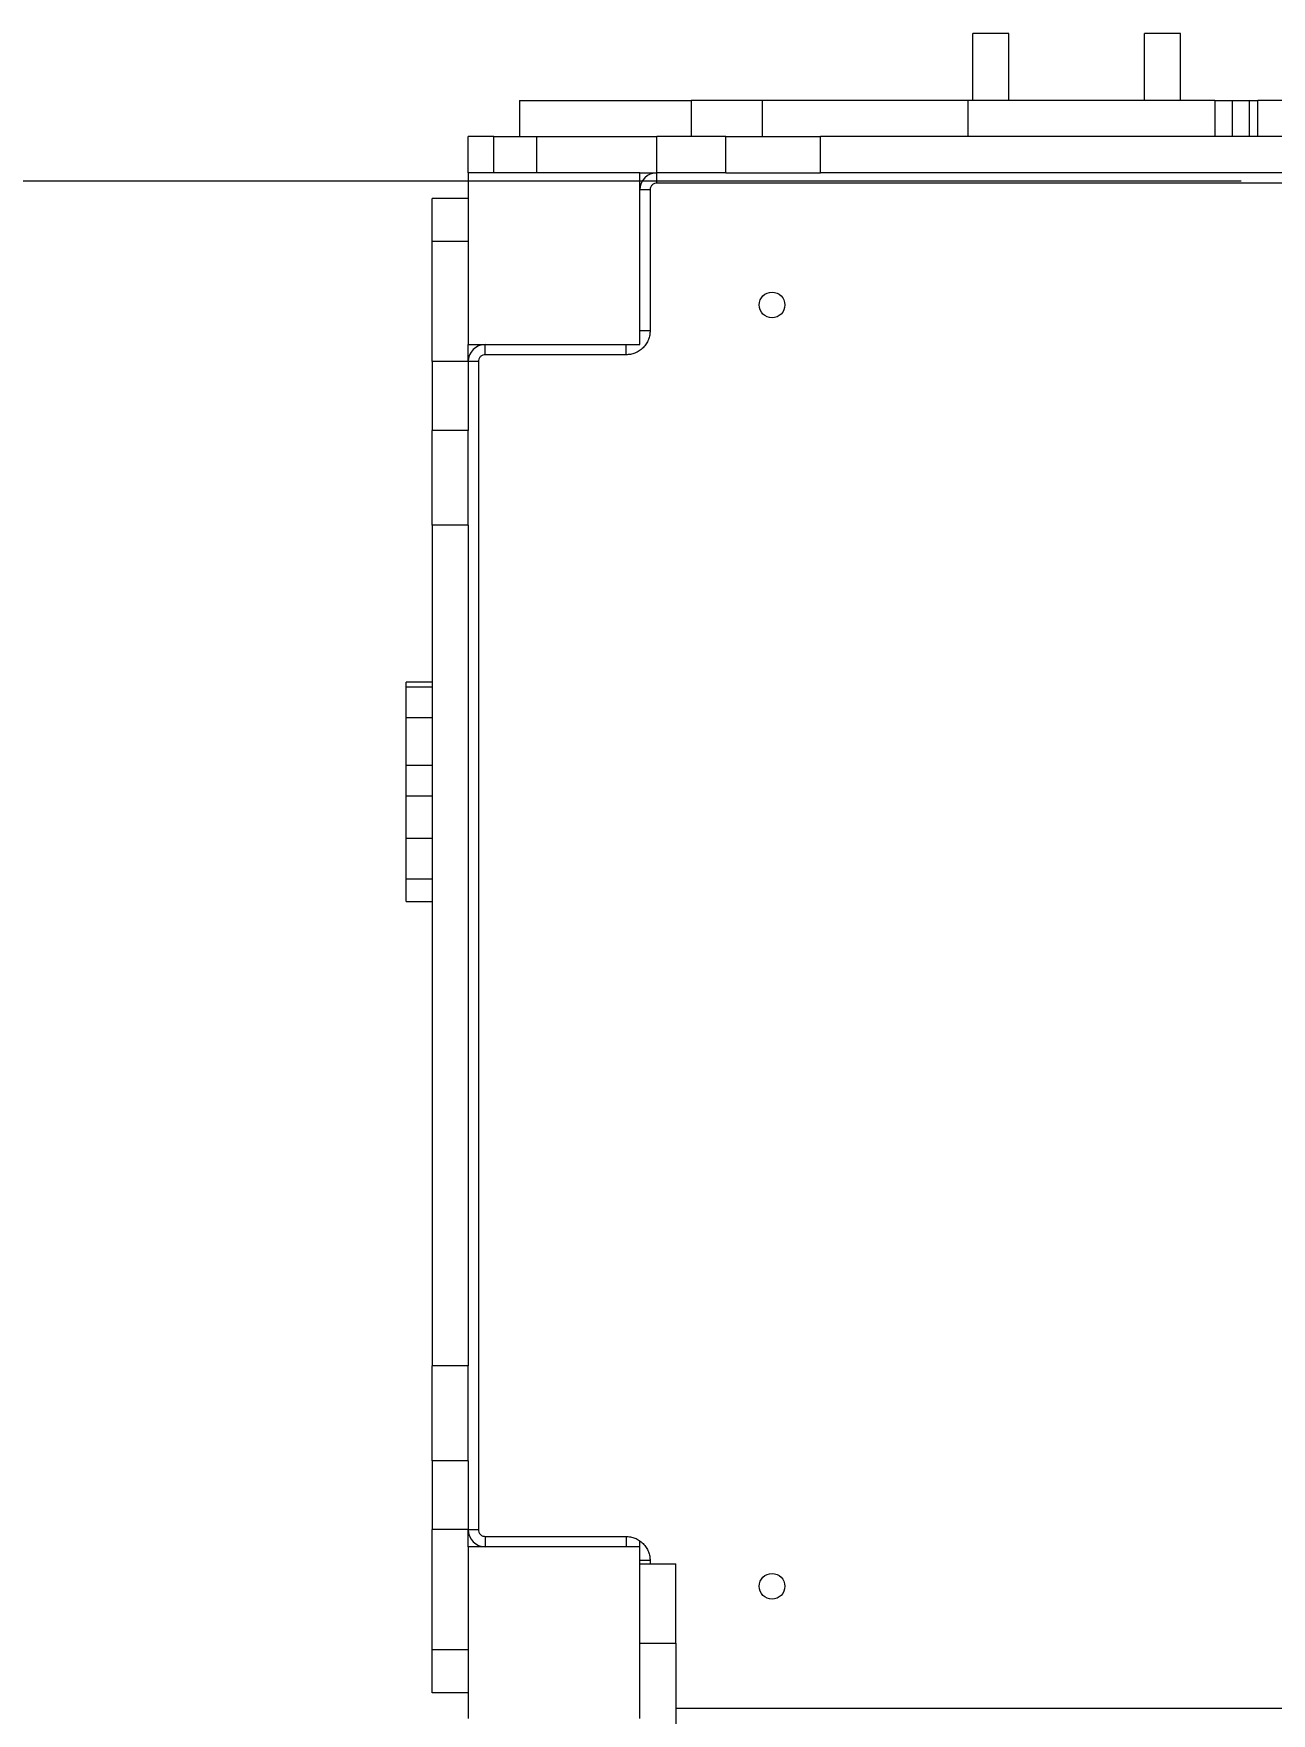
# Model space of a CAD drawing. Header units: millimetres. Extents: x -8465 to 5258, y -4560 to 4592.
# Drawn here: x -465 to 256, y 2200 to 3178 of the extents above; entities that cross this region are included whole.
import ezdxf

# ---------------------------------------------------------------- set-up
doc = ezdxf.new("R2010")
doc.units = ezdxf.units.MM
doc.layers.add('DIKOM_ОБЪЕКТ', color=7, linetype='Continuous')
doc.layers.add('DIKOM_РАЗМЕР_ОБЪЕКТА', color=7, linetype='Continuous')
doc.styles.add('style1', font='arial.ttf', dxfattribs={"width": 0.8})
doc.dimstyles.new('1-50', dxfattribs={"dimtxt": 300, "dimasz": 200, "dimexe": 100, "dimexo": 0, "dimgap": 100, "dimtad": 1, "dimtxsty": 'style1', "dimcen": 200, "dimclrd": 7, "dimclre": 7, "dimclrt": 7, "dimadec": 1, "dimazin": 2, "dimtfac": 1, "dimtmove": 0, "dimatfit": 2, "dimfxl": 0, "dimlwd": 25, "dimlwe": 18, "dimarcsym": 0})

# ---------------------------------------------------------------- blocks, each defined once
blk = doc.blocks.new('*D12')
at = {"layer": 'Defpoints', "color": 0, "transparency": 16777216}
for p in [(-7007.4, 3092.18), (238.21, 3092.18), (238.62, -1922.87)]:
    blk.add_point(p, dxfattribs=at)
at = {"layer": 'DIKOM_РАЗМЕР_ОБЪЕКТА', "color": 7, "lineweight": 18, "transparency": 16777216}
for p, q in [((238.21, 3092.18), (-7107.4, 3092.18)), ((238.62, -1922.87), (-7107.4, -1922.87))]:
    blk.add_line(p, q, dxfattribs=at)
at = {"layer": 'DIKOM_РАЗМЕР_ОБЪЕКТА', "color": 7, "lineweight": 25, "transparency": 16777216}
blk.add_line((-7007.4, -1722.87), (-7007.4, 2892.18), dxfattribs=at)
at = {"layer": 'DIKOM_РАЗМЕР_ОБЪЕКТА', "color": 7, "transparency": 16777216}
for points in [[(-7040.74, 2892.18), (-6974.07, 2892.18), (-7007.4, 3092.18)], [(-7040.74, -1722.87), (-6974.07, -1722.87), (-7007.4, -1922.87)]]:
    blk.add_solid(points, dxfattribs=at)
at = {"layer": 'DIKOM_РАЗМЕР_ОБЪЕКТА', "color": 7, "transparency": 16777216, "insert": (-7260.58, 642.18), "char_height": 300, "attachment_point": 5, "rotation": 90, "style": 'style1'}
blk.add_mtext('5000', dxfattribs=at)

msp = doc.modelspace()

# ---------------------------------------------------------------- linework, layer by layer
at = {"layer": 'DIKOM_ОБЪЕКТ', "color": 7, "linetype": 'Continuous', "lineweight": 15}
for p, q in [((103.028, 3178.129), (82.028, 3178.129)), ((82.028, 3139.129), (82.028, 3178.129)), ((103.028, 3139.129), (103.028, 3178.129)), ((203.028, 3178.129), (182.028, 3178.129)), ((182.028, 3139.129), (182.028, 3178.129)), ((203.028, 3139.129), (203.028, 3178.129)), ((-181.972, 3139.129), (-181.972, 3118.129)), ((-181.972, 3139.129), (-81.972, 3139.129)), ((-81.972, 3139.129), (-81.972, 3118.129)), ((-40.774, 3139.129), (-81.972, 3139.129)), ((-40.774, 3139.129), (-40.774, 3118.129)), ((79.226, 3139.129), (-40.774, 3139.129)), ((79.226, 3118.129), (79.226, 3139.129)), ((223.028, 3139.129), (79.226, 3139.129)), ((223.028, 3139.129), (223.028, 3118.129)), ((223.028, 3139.129), (233.028, 3139.129)), ((233.028, 3139.129), (233.028, 3118.129)), ((233.028, 3139.129), (243.028, 3139.129)), ((243.028, 3139.129), (243.028, 3118.129)), ((243.028, 3139.129), (248.028, 3139.129)), ((248.028, 3118.129), (248.028, 3139.129)), ((298.028, 3139.129), (248.028, 3139.129)), ((-211.972, 3097.129), (-211.972, 3118.129)), ((-196.972, 3118.129), (-211.972, 3118.129)), ((-196.972, 3097.129), (-196.972, 3118.129)), ((-196.972, 3118.129), (-171.972, 3118.129)), ((-171.972, 3097.129), (-171.972, 3118.129)), ((-171.972, 3118.129), (-101.972, 3118.129)), ((-101.972, 3097.129), (-101.972, 3118.129)), ((-61.972, 3118.129), (-101.972, 3118.129)), ((-61.972, 3097.129), (-61.972, 3118.129)), ((-61.972, 3118.129), (-6.701, 3118.129)), ((-6.701, 3097.129), (-6.701, 3118.129)), ((482.757, 3118.129), (-6.701, 3118.129)), ((-111.972, 3097.129), (-211.972, 3097.129)), ((-211.972, 3097.129), (-211.972, 2997.129)), ((-111.972, 3097.129), (-101.972, 3097.129)), ((-111.972, 2997.129), (-111.972, 3097.129)), ((-61.972, 3097.129), (-101.972, 3097.129)), ((-101.972, 3091.129), (-101.972, 3097.129)), ((578.028, 3091.129), (-101.972, 3091.129)), ((-61.972, 3097.129), (-6.701, 3097.129)), ((482.757, 3097.129), (-6.701, 3097.129)), ((-211.972, 3082.129), (-232.972, 3082.129)), ((-232.972, 3057.129), (-232.972, 3082.129)), ((-105.972, 3087.129), (-111.972, 3087.129)), ((-105.972, 3087.129), (-105.972, 3005.129)), ((-211.972, 3057.129), (-232.972, 3057.129)), ((-232.972, 2987.129), (-232.972, 3057.129)), ((-105.972, 3005.129), (-111.972, 3005.129)), ((-211.972, 2987.129), (-211.972, 2997.129)), ((-211.972, 2997.129), (-111.972, 2997.129)), ((-201.972, 2991.129), (-201.972, 2997.129)), ((-119.972, 2991.129), (-119.972, 2997.129)), ((-211.972, 2987.129), (-232.972, 2987.129)), ((-232.972, 2987.129), (-232.972, 2947.129)), ((-211.972, 2987.129), (-211.972, 2947.129)), ((-205.972, 2987.129), (-211.972, 2987.129)), ((-205.972, 2987.129), (-205.972, 2307.129)), ((-119.972, 2991.129), (-201.972, 2991.129)), ((-211.972, 2947.129), (-232.972, 2947.129)), ((-232.972, 2891.858), (-232.972, 2947.129)), ((-211.972, 2891.858), (-211.972, 2947.129)), ((-211.972, 2891.858), (-232.972, 2891.858)), ((-232.972, 2891.858), (-232.972, 2402.4)), ((-211.972, 2891.858), (-211.972, 2402.4)), ((-232.972, 2800.451), (-247.972, 2800.451)), ((-247.972, 2797.761), (-247.972, 2800.451)), ((-247.972, 2797.761), (-232.972, 2797.761)), ((-247.972, 2779.874), (-247.972, 2797.761)), ((-247.972, 2779.874), (-232.972, 2779.874)), ((-247.972, 2752.161), (-247.972, 2779.874)), ((-247.972, 2752.161), (-232.972, 2752.161)), ((-247.972, 2734.292), (-247.972, 2752.161)), ((-247.972, 2734.292), (-232.972, 2734.292)), ((-247.972, 2709.733), (-247.972, 2734.292)), ((-247.972, 2709.733), (-232.972, 2709.733)), ((-247.972, 2685.944), (-247.972, 2709.733)), ((-247.972, 2685.944), (-232.972, 2685.944)), ((-247.972, 2672.872), (-247.972, 2685.944)), ((-247.972, 2672.872), (-232.972, 2672.872)), ((-211.972, 2402.4), (-232.972, 2402.4)), ((-232.972, 2347.129), (-232.972, 2402.4)), ((-211.972, 2347.129), (-211.972, 2402.4)), ((-211.972, 2347.129), (-232.972, 2347.129)), ((-232.972, 2347.129), (-232.972, 2307.129)), ((-211.972, 2347.129), (-211.972, 2307.129)), ((-211.972, 2307.129), (-232.972, 2307.129)), ((-232.972, 2237.129), (-232.972, 2307.129)), ((-211.972, 2297.129), (-211.972, 2307.129)), ((-211.972, 2307.129), (-205.972, 2307.129)), ((-201.972, 2303.129), (-119.972, 2303.129)), ((-201.972, 2303.129), (-201.972, 2297.129)), ((-119.972, 2303.129), (-119.972, 2297.129)), ((-111.972, 2297.129), (-111.972, 2300.618)), ((-211.972, 2297.129), (-211.972, 2197.129)), ((-111.972, 2297.129), (-211.972, 2297.129)), ((-111.972, 2197.129), (-111.972, 2297.129)), ((-105.972, 2289.129), (-111.972, 2289.129)), ((-105.972, 2289.129), (-105.972, 2287.129)), ((-111.972, 2287.129), (-90.972, 2287.129)), ((-90.972, 2241.117), (-90.972, 2287.129)), ((-111.972, 2241.117), (-90.972, 2241.117)), ((-90.972, 2241.117), (-90.972, 1982.041)), ((-211.972, 2237.129), (-232.972, 2237.129)), ((-232.972, 2212.129), (-232.972, 2237.129)), ((-211.972, 2212.129), (-232.972, 2212.129)), ((-90.972, 2203.129), (567.028, 2203.129))]:
    msp.add_line(p, q, dxfattribs=at)
for centre in [(-34.972, 3020.129), (-34.972, 2274.129)]:
    msp.add_circle(centre, 7.5, dxfattribs=at)
for centre, start, end in [((-101.972, 3087.129), 90, 180), ((-201.972, 2987.129), 90, 180), ((-201.972, 2307.129), 180, 270)]:
    msp.add_arc(centre, 10, start, end, dxfattribs=at)
for points, knots in [([(-101.972, 3091.129), (-102.475, 3091.076), (-103.249, 3090.994), (-104.181, 3090.495), (-104.821, 3089.979), (-105.338, 3089.338), (-105.836, 3088.406), (-105.919, 3087.632), (-105.972, 3087.129)], [0, 0, 0, 0, 0.2394577, 0.3683587, 0.4999968, 0.6316349, 0.7605423, 1, 1, 1, 1]), ([(-105.972, 3005.129), (-106.017, 3004.275), (-106.111, 3002.516), (-106.89, 2999.907), (-108.182, 2997.398), (-110.002, 2995.16), (-112.241, 2993.339), (-114.75, 2992.047), (-117.359, 2991.268), (-119.118, 2991.175), (-119.972, 2991.129)], [0, 0, 0, 0, 0.1165154, 0.2400111, 0.3686403, 0.5, 0.6313587, 0.7599885, 0.8834832, 1, 1, 1, 1]), ([(-201.972, 2991.129), (-202.475, 2991.076), (-203.249, 2990.994), (-204.181, 2990.495), (-204.821, 2989.978), (-205.338, 2989.338), (-205.836, 2988.406), (-205.919, 2987.632), (-205.972, 2987.129)], [0, 0, 0, 0, 0.2394578, 0.3683589, 0.5, 0.6316411, 0.7605422, 1, 1, 1, 1]), ([(-205.972, 2307.129), (-205.919, 2306.626), (-205.836, 2305.852), (-205.338, 2304.921), (-204.821, 2304.28), (-204.181, 2303.764), (-203.249, 2303.265), (-202.475, 2303.183), (-201.972, 2303.129)], [0, 0, 0, 0, 0.2394537, 0.3683592, 0.5000006, 0.631639, 0.7605426, 1, 1, 1, 1]), ([(-119.972, 2303.129), (-119.118, 2303.084), (-117.359, 2302.99), (-114.75, 2302.211), (-112.241, 2300.92), (-110.002, 2299.099), (-108.182, 2296.86), (-106.89, 2294.351), (-106.111, 2291.742), (-106.017, 2289.983), (-105.972, 2289.129)], [0, 0, 0, 0, 0.116517, 0.2400114, 0.3686418, 0.4999997, 0.6313596, 0.7599888, 0.8834845, 1, 1, 1, 1])]:
    msp.add_open_spline(points, degree=3, knots=knots, dxfattribs=at)

# ---------------------------------------------------------------- dimensions: what is measured, and where the dimension line sits
at = {"layer": 'DIKOM_РАЗМЕР_ОБЪЕКТА'}
dim = msp.add_linear_dim(base=(-7007.405, 3092.177), p1=(238.621, -1922.87), p2=(238.214, 3092.177), angle=90, text='5000', dimstyle='1-50', dxfattribs=at)
dim.commit()
dim.dimension.update_dxf_attribs({"geometry": '*D12', "text_midpoint": (-7007.405, 642.177), "dimtype": 160})

doc.saveas('drawing.dxf')
